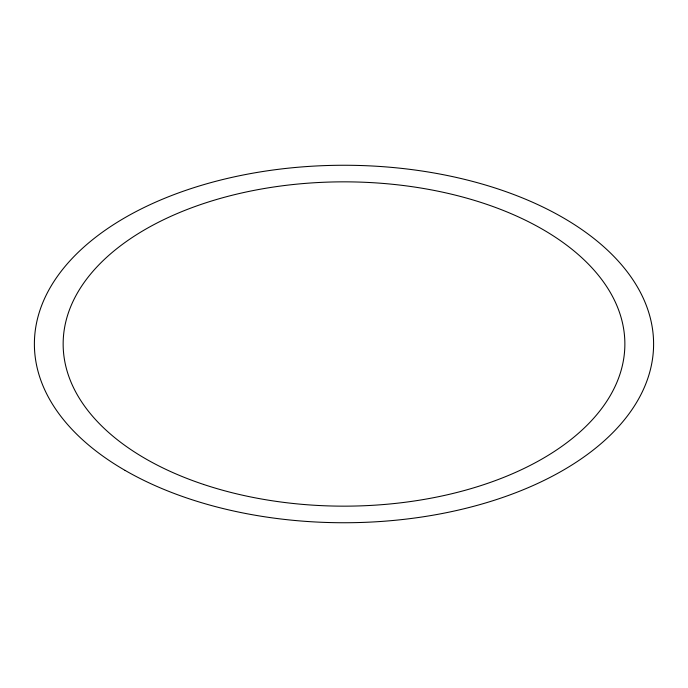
<?xml version="1.0" encoding="UTF-8"?>
<svg xmlns="http://www.w3.org/2000/svg" width="688" height="688" viewBox="0 0 688 688"><rect width="100%" height="100%" fill="white"/><g stroke="black" fill="none" stroke-linecap="round" stroke-linejoin="round"><path stroke-width="1.03" d="M125.078 470.394A309.6 178.742 0 0 0 643.048 390.259A309.6 178.742 0 0 0 263.874 171.346A309.6 178.742 0 0 0 125.078 470.394M203.562 484.429A280.867 162.162 0 0 0 624.867 344A280.867 162.162 0 0 0 203.562 203.571A280.867 162.162 0 0 0 203.562 484.429"/></g></svg>
